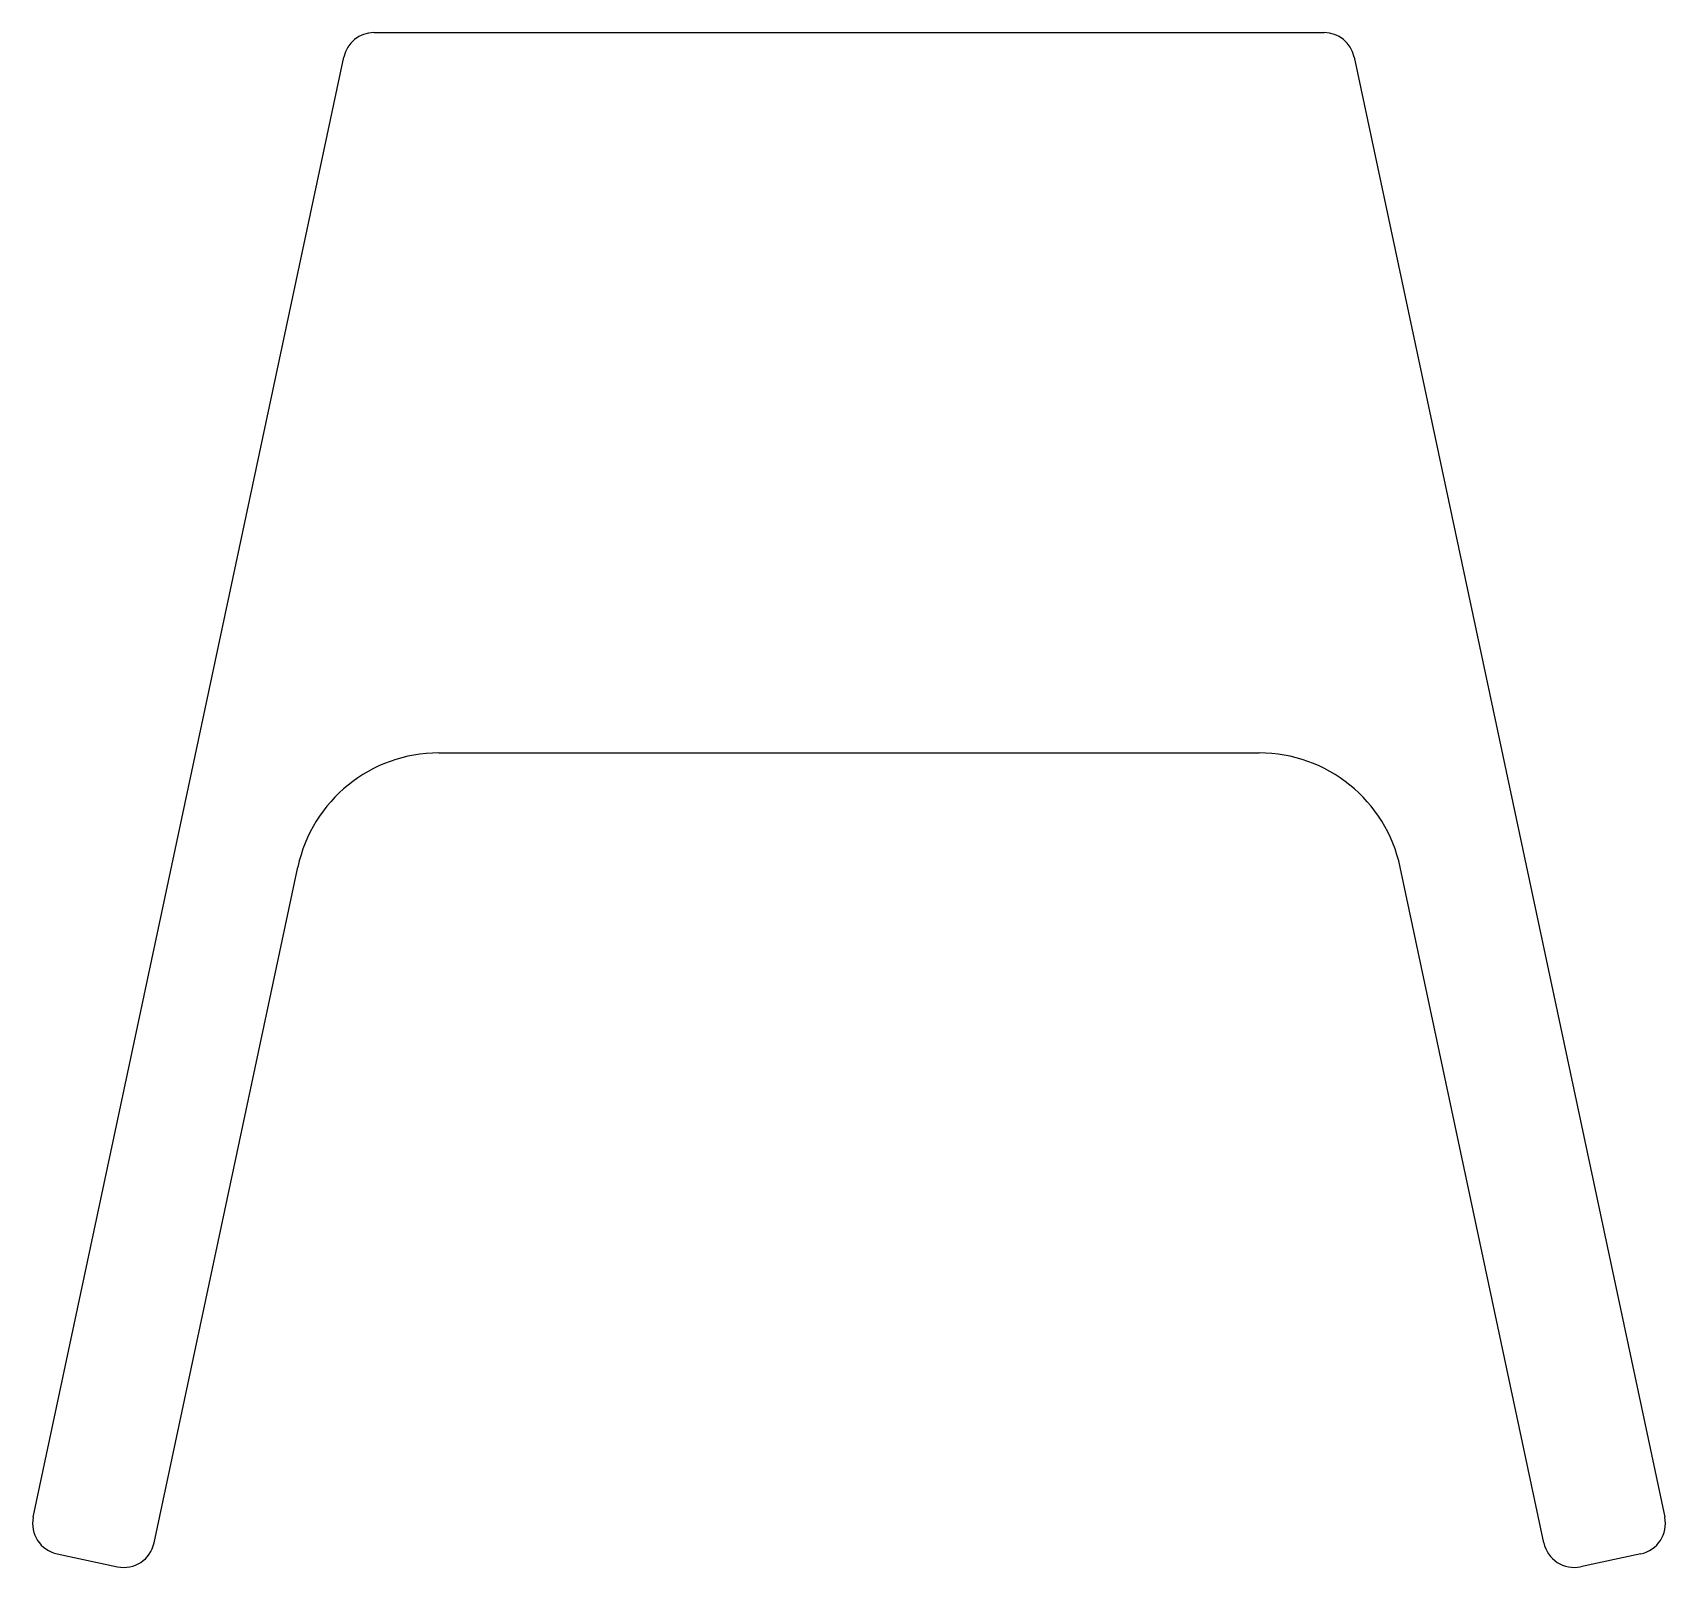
# Model space of a CAD drawing. Header units: millimetres. Extents: x -39.7 to 39.7, y 2.2 to 76.8.
import ezdxf

# ---------------------------------------------------------------- set-up
doc = ezdxf.new("R2010")
doc.units = ezdxf.units.MM
doc.layers.add('Body007', color=7, linetype='CONTINUOUS')

msp = doc.modelspace()

# ---------------------------------------------------------------- linework, layer by layer
at = {"layer": 'Body007'}
for p, q in [((-23.076, 76.801, 10), (23.076, 76.801, 10)), ((-23.076, 76.801, 10), (-23.076, 76.801, 11.6)), ((-23.076, 76.801, 10), (23.076, 76.801, 10)), ((-23.076, 76.801, 10), (-23.076, 76.801, 11.6)), ((-23.076, 76.801, 11.6), (23.076, 76.801, 11.6)), ((-23.076, 76.801, 11.6), (23.076, 76.801, 11.6)), ((23.076, 76.801, 10), (23.076, 76.801, 11.6)), ((23.076, 76.801, 10), (23.076, 76.801, 11.6)), ((-39.624, 4.662, 10), (-24.543, 75.613, 10)), ((-39.624, 4.662, 10), (-24.543, 75.613, 10)), ((-39.624, 4.662, 11.6), (-24.543, 75.613, 11.6)), ((-39.624, 4.662, 11.6), (-24.543, 75.613, 11.6)), ((-24.543, 75.613, 10), (-24.543, 75.613, 11.6)), ((-24.543, 75.613, 10), (-24.543, 75.613, 11.6)), ((24.543, 75.613, 10), (39.624, 4.662, 10)), ((24.543, 75.613, 10), (24.543, 75.613, 11.6)), ((24.543, 75.613, 10), (39.624, 4.662, 10)), ((24.543, 75.613, 10), (24.543, 75.613, 11.6)), ((24.543, 75.613, 11.6), (39.624, 4.662, 11.6)), ((24.543, 75.613, 11.6), (39.624, 4.662, 11.6)), ((-19.927, 41.801, 10), (19.927, 41.801, 10)), ((-19.927, 41.801, 10), (-19.927, 41.801, 11.6)), ((-19.927, 41.801, 10), (19.927, 41.801, 10)), ((-19.927, 41.801, 10), (-19.927, 41.801, 11.6)), ((-19.927, 41.801, 11.6), (19.927, 41.801, 11.6)), ((-19.927, 41.801, 11.6), (19.927, 41.801, 11.6)), ((19.927, 41.801, 10), (19.927, 41.801, 11.6)), ((19.927, 41.801, 10), (19.927, 41.801, 11.6)), ((-33.755, 3.415, 10), (-26.774, 36.256, 10)), ((-33.755, 3.415, 10), (-26.774, 36.256, 10)), ((-33.755, 3.415, 11.6), (-26.774, 36.256, 11.6)), ((-33.755, 3.415, 11.6), (-26.774, 36.256, 11.6)), ((-26.774, 36.256, 10), (-26.774, 36.256, 11.6)), ((-26.774, 36.256, 10), (-26.774, 36.256, 11.6)), ((33.755, 3.415, 10), (26.774, 36.256, 10)), ((26.774, 36.256, 10), (26.774, 36.256, 11.6)), ((33.755, 3.415, 10), (26.774, 36.256, 10)), ((26.774, 36.256, 10), (26.774, 36.256, 11.6)), ((33.755, 3.415, 11.6), (26.774, 36.256, 11.6)), ((33.755, 3.415, 11.6), (26.774, 36.256, 11.6)), ((-39.624, 4.662, 10), (-39.624, 4.662, 11.6)), ((-39.624, 4.662, 10), (-39.624, 4.662, 11.6)), ((39.624, 4.662, 10), (39.624, 4.662, 11.6)), ((39.624, 4.662, 10), (39.624, 4.662, 11.6)), ((-33.755, 3.415, 10), (-33.755, 3.415, 11.6)), ((-33.755, 3.415, 10), (-33.755, 3.415, 11.6)), ((33.755, 3.415, 10), (33.755, 3.415, 11.6)), ((33.755, 3.415, 10), (33.755, 3.415, 11.6)), ((-38.468, 2.883, 10), (-35.534, 2.26, 10)), ((-38.468, 2.883, 10), (-35.534, 2.26, 10)), ((-38.468, 2.883, 10), (-38.468, 2.883, 11.6)), ((-38.468, 2.883, 11.6), (-35.534, 2.26, 11.6)), ((-38.468, 2.883, 10), (-38.468, 2.883, 11.6)), ((-38.468, 2.883, 11.6), (-35.534, 2.26, 11.6)), ((38.468, 2.883, 10), (35.534, 2.26, 10)), ((38.468, 2.883, 10), (35.534, 2.26, 10)), ((38.468, 2.883, 11.6), (35.534, 2.26, 11.6)), ((38.468, 2.883, 11.6), (35.534, 2.26, 11.6)), ((38.468, 2.883, 10), (38.468, 2.883, 11.6)), ((38.468, 2.883, 10), (38.468, 2.883, 11.6)), ((-35.534, 2.26, 10), (-35.534, 2.26, 11.6)), ((-35.534, 2.26, 10), (-35.534, 2.26, 11.6)), ((35.534, 2.26, 10), (35.534, 2.26, 11.6)), ((35.534, 2.26, 10), (35.534, 2.26, 11.6))]:
    msp.add_line(p, q, dxfattribs=at)
for centre, radius, start, end in [((-23.076, 75.301, 10), 1.5, 90, 168), ((-23.076, 75.301, 10), 1.5, 90, 168), ((-23.076, 75.301, 11.6), 1.5, 90, 168), ((-23.076, 75.301, 11.6), 1.5, 90, 168), ((23.076, 75.301, 10), 1.5, 12, 90), ((23.076, 75.301, 10), 1.5, 12, 90), ((23.076, 75.301, 11.6), 1.5, 12, 90), ((23.076, 75.301, 11.6), 1.5, 12, 90), ((-19.927, 34.801, 10), 7, 90, 168), ((-19.927, 34.801, 10), 7, 90, 168), ((-19.927, 34.801, 11.6), 7, 90, 168), ((-19.927, 34.801, 11.6), 7, 90, 168), ((19.927, 34.801, 10), 7, 12, 90), ((19.927, 34.801, 10), 7, 12, 90), ((19.927, 34.801, 11.6), 7, 12, 90), ((19.927, 34.801, 11.6), 7, 12, 90), ((-38.157, 4.351, 10), 1.5, 168, -102), ((-38.157, 4.351, 10), 1.5, 168, -102), ((-38.157, 4.351, 11.6), 1.5, 168, -102), ((-38.157, 4.351, 11.6), 1.5, 168, -102), ((38.157, 4.351, 10), 1.5, -78, 12), ((38.157, 4.351, 10), 1.5, -78, 12), ((38.157, 4.351, 11.6), 1.5, -78, 12), ((38.157, 4.351, 11.6), 1.5, -78, 12), ((-35.222, 3.727, 10), 1.5, -102, -12), ((-35.222, 3.727, 10), 1.5, -102, -12), ((-35.222, 3.727, 11.6), 1.5, -102, -12), ((-35.222, 3.727, 11.6), 1.5, -102, -12), ((35.222, 3.727, 10), 1.5, -168, -78), ((35.222, 3.727, 10), 1.5, -168, -78), ((35.222, 3.727, 11.6), 1.5, -168, -78), ((35.222, 3.727, 11.6), 1.5, -168, -78)]:
    msp.add_arc(centre, radius, start, end, dxfattribs=at)

doc.saveas('drawing.dxf')
